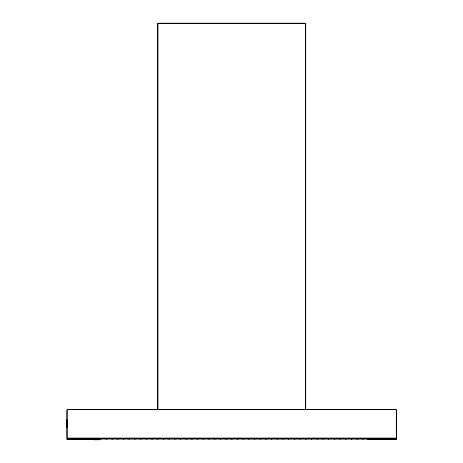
<?xml version="1.0" encoding="UTF-8"?>
<svg xmlns="http://www.w3.org/2000/svg" width="463" height="463" viewBox="0 0 463 463"><rect width="100%" height="100%" fill="white"/><g stroke="black" fill="none" stroke-linecap="round" stroke-linejoin="round"><path stroke-width="0.69" d="M66.915 437.836L66.915 409.929M67.118 437.836L67.118 409.929M396.311 437.836L396.311 409.929M396.513 437.836L396.513 409.929M158.103 23.208L305.325 23.208M158.103 23.364L305.325 23.364M67.39 409.454L396.039 409.454M67.39 409.657L396.039 409.657M67.39 438.108L396.039 438.108M67.39 438.311L396.039 438.311M91.57 438.536L371.853 438.536M66.95 438.721L396.478 438.721M66.869 438.802L396.56 438.802M92.397 438.86L371.031 438.912M93.555 438.993L99.36 438.993M93.555 439.161L99.36 439.161M69.925 439.225L93.069 439.225M370.359 439.225L393.504 439.225M66.869 439.375L93.161 439.393M93.329 439.393L99.586 439.393M367.304 439.375L396.56 439.375M66.95 439.456L93.069 439.497M367.385 439.456L396.478 439.456M70.006 439.578L92.988 439.578M370.441 439.578L393.423 439.578M93.555 439.618L99.36 439.618M93.555 439.786L99.36 439.786M305.696 23.578L305.696 409.194M305.539 23.578L305.539 409.194M157.889 23.578L157.889 409.194M157.733 23.578L157.733 409.194M157.605 37.868L157.605 38.967M157.605 45.681L157.605 46.78M157.605 49.593L157.582 50.693L157.553 49.558M157.605 53.5L157.605 54.599M157.605 57.406L157.582 58.506L157.553 57.377M157.605 61.313L157.582 62.412L157.553 61.284M157.582 65.225L157.582 66.325L157.553 65.19M157.605 69.132L157.605 70.231M157.605 73.038L157.605 74.138M157.553 37.839L157.553 38.996M157.553 45.652L157.553 46.815M157.553 53.471L157.553 54.628M157.553 69.103L157.553 70.26M157.553 73.009L157.553 74.167M157.53 334.436L157.53 337.857M95.233 438.936L94.932 438.936M66.88 420.126L66.828 427.638M66.747 419.976L66.747 427.789M66.672 420.126L66.672 427.638M66.62 420.126L66.62 427.638M66.412 422.783L66.412 424.75M100.934 438.936L100.627 439.057L100.934 438.936M106.635 438.936L106.328 439.057L106.635 438.936M112.335 438.936L112.029 439.057L112.335 438.936M118.03 438.936L117.729 439.057L118.03 438.936M123.731 438.936L123.424 439.057L123.731 438.936M129.432 438.936L129.125 439.057L129.432 438.936M135.132 438.936L134.826 439.057L135.132 438.936M140.833 438.936L140.526 439.057L140.833 438.936M146.528 438.936L146.227 439.057L146.528 438.936M152.229 438.936L151.922 439.057L152.229 438.936M157.929 438.936L157.623 439.057L157.929 438.936M163.63 438.936L163.323 439.057L163.63 438.936M169.325 438.936L169.024 439.057L169.325 438.936M175.026 438.936L174.719 439.057L175.026 438.936M180.726 438.936L180.42 439.057L180.726 438.936M186.427 438.936L186.12 439.057L186.427 438.936M192.122 438.936L191.821 439.057L192.122 438.936M197.823 438.936L197.516 439.057L197.823 438.936M203.523 438.936L203.216 439.057L203.523 438.936M209.224 438.936L208.917 439.057L209.224 438.936M214.919 438.936L214.618 439.057L214.919 438.936M220.619 438.936L220.313 439.057L220.619 438.936M226.32 438.936L226.013 439.057L226.32 438.936M232.021 438.936L231.714 439.057L232.021 438.936M237.716 438.936L237.415 439.057L237.716 438.936M243.416 438.936L243.11 439.057L243.416 438.936M249.117 438.936L248.81 439.057L249.117 438.936M254.818 438.936L254.511 439.057L254.818 438.936M260.513 438.936L260.212 439.057L260.513 438.936M266.213 438.936L265.907 439.057L266.213 438.936M271.914 438.936L271.607 439.057L271.914 438.936M277.615 438.936L277.308 439.057L277.615 438.936M283.315 438.936L283.009 439.057L283.315 438.936M289.01 438.936L288.709 439.057L289.01 438.936M294.711 438.936L294.404 439.057L294.711 438.936M300.412 438.936L300.105 439.057L300.412 438.936M306.112 438.936L305.806 439.057L306.112 438.936M311.807 438.936L311.506 439.057L311.807 438.936M317.508 438.936L317.201 439.057L317.508 438.936M323.209 438.936L322.902 439.057L323.209 438.936M328.909 438.936L328.603 439.057L328.909 438.936M334.604 438.936L334.303 439.057L334.604 438.936M340.305 438.936L339.998 439.057L340.305 438.936M346.006 438.936L345.699 439.057L346.006 438.936M351.706 438.936L351.4 439.057L351.706 438.936M357.401 438.936L357.1 439.057L357.401 438.936M363.102 438.936L362.795 439.057L363.102 438.936M157.582 42.874L157.582 41.774L157.553 42.903"/></g></svg>
